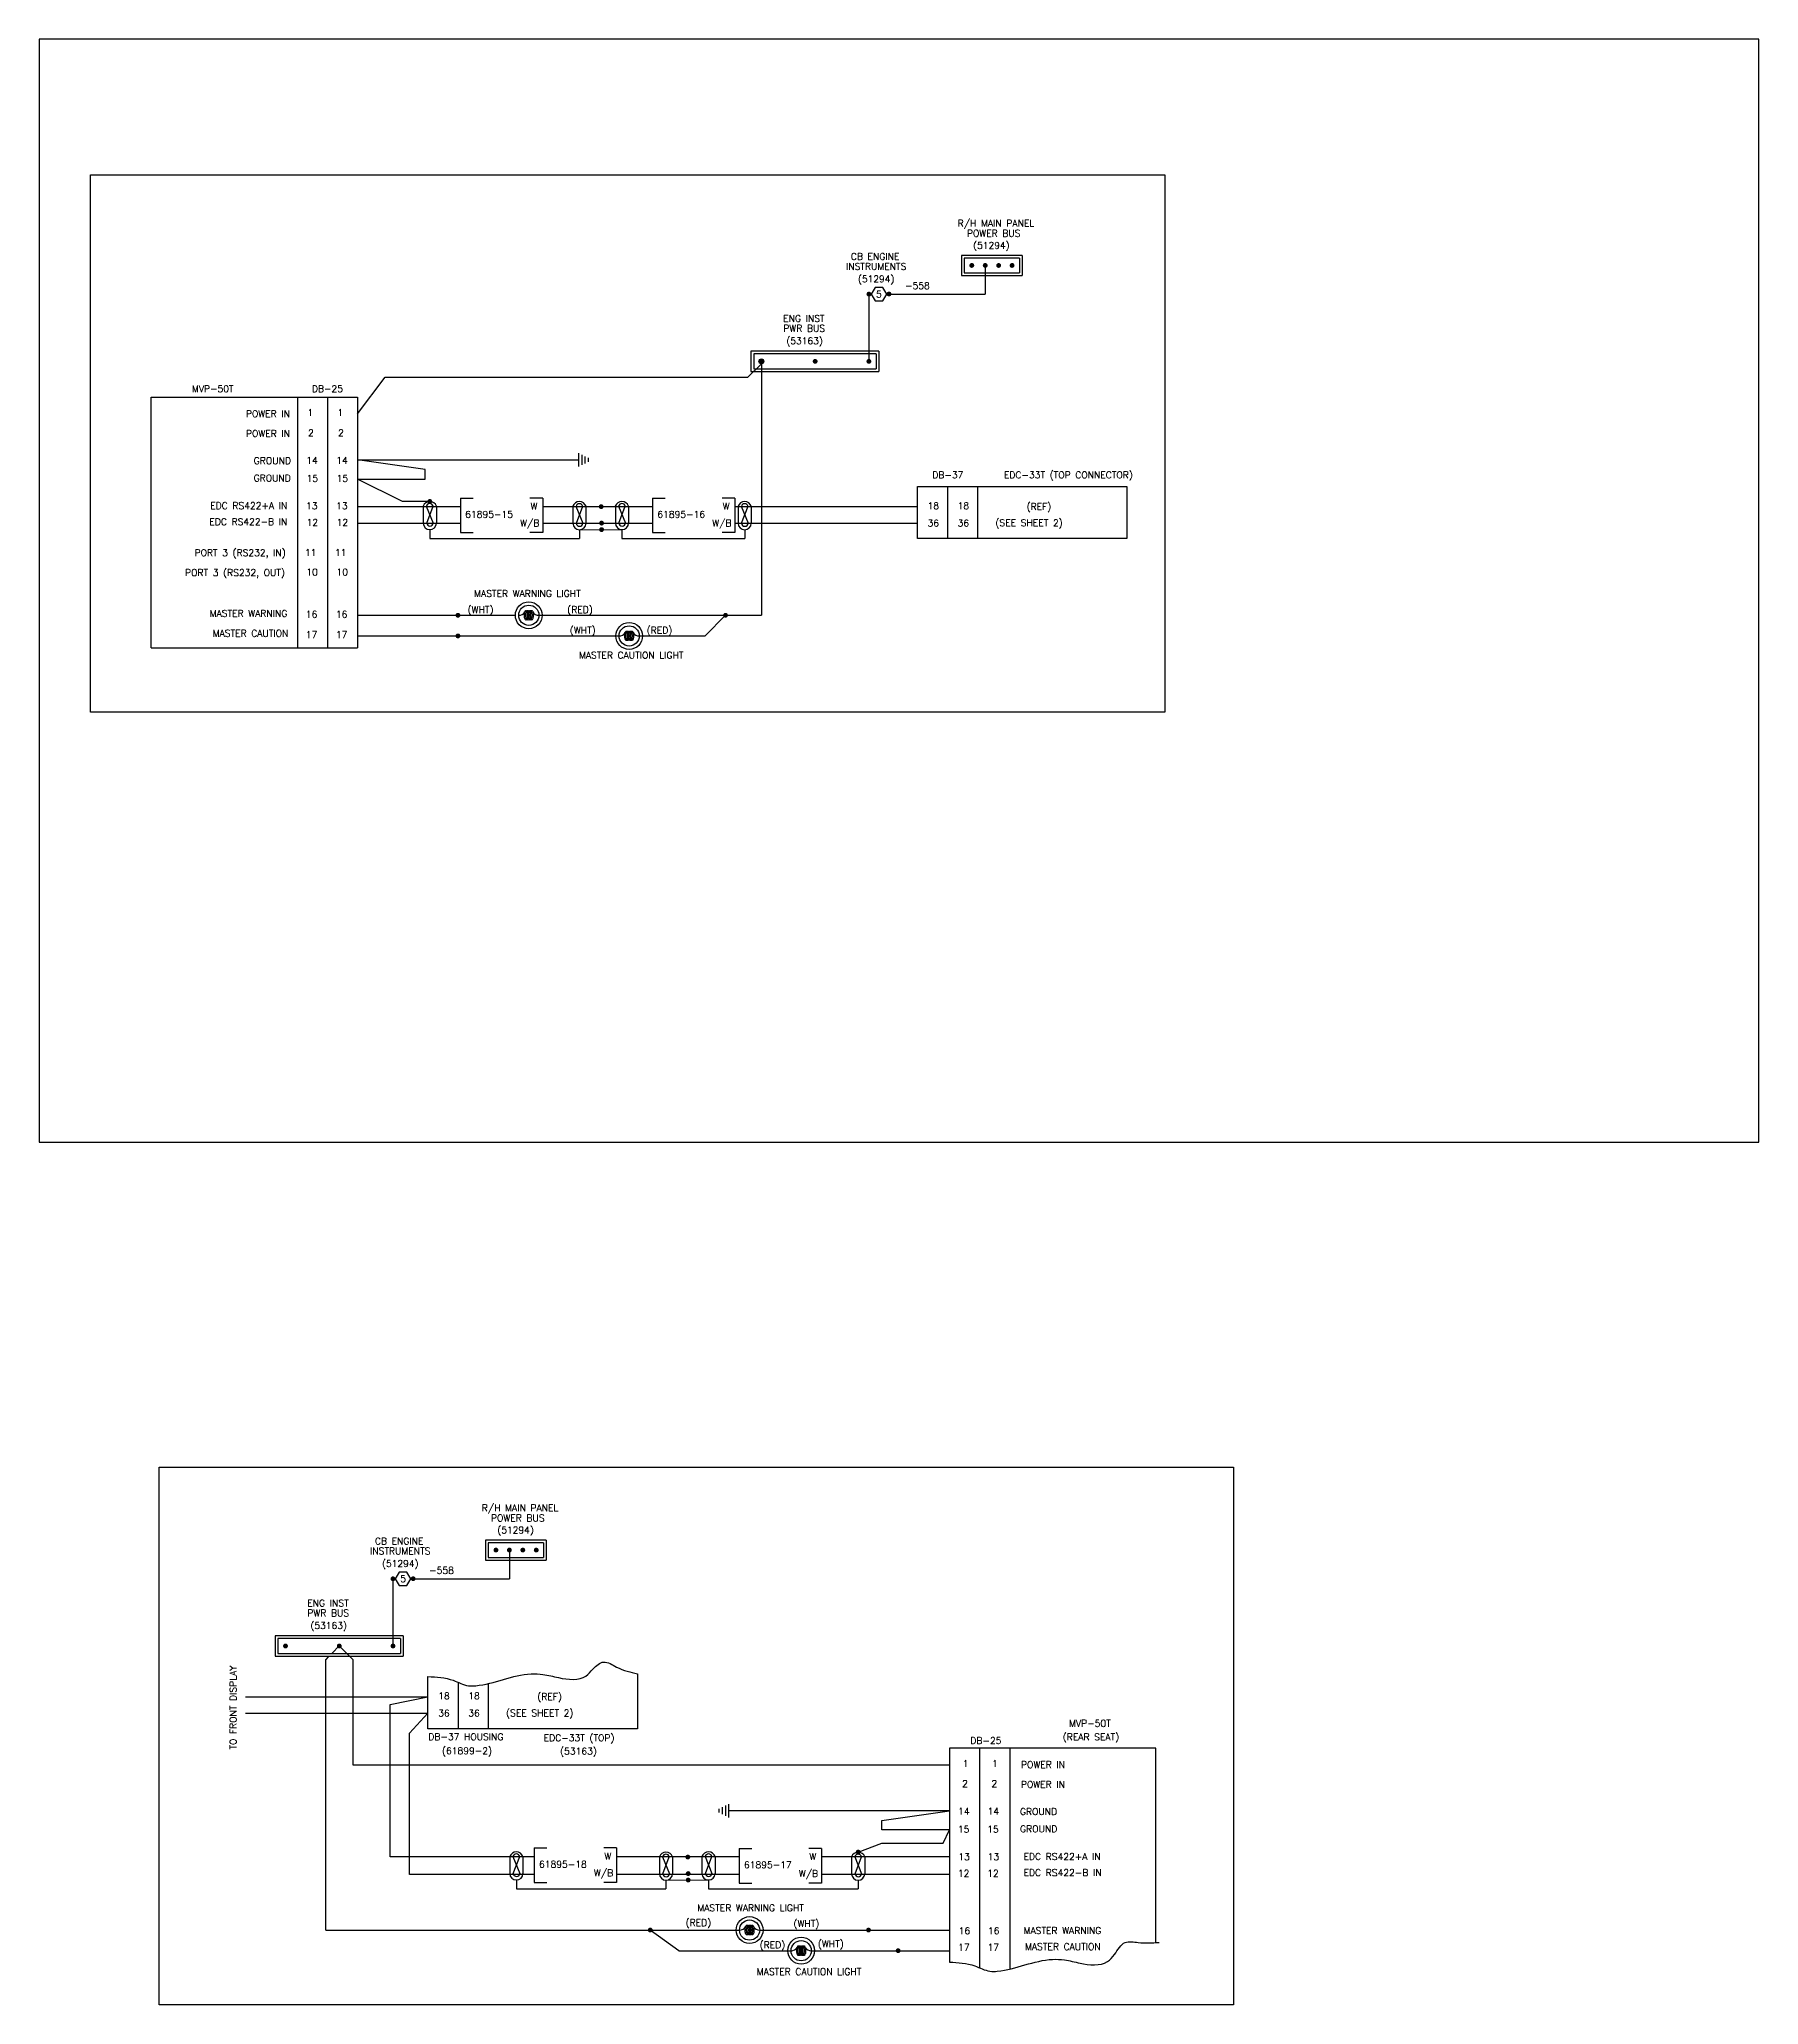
# Model space of a CAD drawing. Extents: x 0 to 32, y -112 to 21.
# Drawn here: x 0 to 32, y -16.05 to 20.52 of the extents above; entities that cross this region are included whole.
import ezdxf
from ezdxf.enums import TextEntityAlignment as Align

# ---------------------------------------------------------------- set-up
doc = ezdxf.new("R2010")
doc.units = 0
doc.header["$LTSCALE"] = 0.3
doc.header["$MEASUREMENT"] = 0
doc.linetypes.add('PHANTOM2', pattern=[1.25, 0.625, -0.125, 0.125, -0.125, 0.125, -0.125])
for name, color, linetype in [('1', 1, 'CONTINUOUS'), ('N', 2, 'CONTINUOUS'), ('NOTES', 2, 'CONTINUOUS'), ('TB', 1, 'CONTINUOUS'), ('TB Border', 9, 'CONTINUOUS'), ('W', 11, 'CONTINUOUS')]:
    doc.layers.add(name, color=color, linetype=linetype)
doc.styles.add('130', font='ROMANS', dxfattribs={"height": 0.125})
doc.styles.add('ROMANS', font='ROMANS.shx')

# ---------------------------------------------------------------- blocks, each defined once
blk = doc.blocks.new('GR')
at = {"layer": '1'}
for p, q in [((-0.125, 0), (0.125, 0)), ((-0.095, 0.06), (0.095, 0.06)), ((-0.065, 0.12), (0.065, 0.12)), ((-0.035, 0.18), (0.035, 0.18))]:
    blk.add_line(p, q, dxfattribs=at)

msp = doc.modelspace()

# ---------------------------------------------------------------- linework, layer by layer
at = {"layer": '1'}
for p, q in [((17.16, 16.5), (17.16, 16.125)), ((18.292, 16.5), (17.16, 16.5)), ((18.292, 16.5), (18.292, 16.125)), ((17.16, 16.125), (18.292, 16.125)), ((17.21, 16.45), (17.21, 16.175)), ((18.242, 16.45), (17.21, 16.45)), ((17.21, 16.175), (18.242, 16.175)), ((18.242, 16.45), (18.242, 16.175)), ((13.245, 14.715), (13.245, 14.34)), ((15.627, 14.715), (13.245, 14.715)), ((13.295, 14.665), (13.295, 14.39)), ((15.577, 14.665), (13.295, 14.665)), ((15.577, 14.665), (15.577, 14.39)), ((15.627, 14.715), (15.627, 14.34)), ((13.245, 14.34), (15.627, 14.34)), ((13.295, 14.39), (15.577, 14.39)), ((7.144, 11.833), (7.144, 11.518)), ((7.202, 11.833), (7.33, 11.518)), ((7.21, 11.518), (7.329, 11.833)), ((7.39, 11.833), (7.39, 11.514)), ((9.929, 11.83), (9.929, 11.515)), ((9.987, 11.83), (10.115, 11.515)), ((9.995, 11.515), (10.113, 11.83)), ((10.174, 11.83), (10.174, 11.511)), ((10.721, 11.833), (10.721, 11.518)), ((10.779, 11.833), (10.907, 11.518)), ((10.786, 11.518), (10.905, 11.833)), ((10.966, 11.833), (10.966, 11.514)), ((13.005, 11.83), (13.005, 11.515)), ((13.063, 11.83), (13.191, 11.515)), ((13.071, 11.515), (13.19, 11.83)), ((13.251, 11.83), (13.251, 11.511)), ((8.304, -7.406), (8.304, -7.781)), ((9.436, -7.406), (8.304, -7.406)), ((8.354, -7.456), (8.354, -7.731)), ((9.386, -7.456), (8.354, -7.456)), ((9.386, -7.456), (9.386, -7.731)), ((9.436, -7.406), (9.436, -7.781)), ((8.304, -7.781), (9.436, -7.781)), ((8.354, -7.731), (9.386, -7.731)), ((4.388, -9.191), (4.388, -9.566)), ((6.77, -9.191), (4.388, -9.191)), ((4.438, -9.241), (4.438, -9.516)), ((6.72, -9.241), (4.438, -9.241)), ((6.72, -9.241), (6.72, -9.516)), ((6.77, -9.191), (6.77, -9.566)), ((4.388, -9.566), (6.77, -9.566)), ((4.438, -9.516), (6.72, -9.516)), ((8.756, -13.297), (8.756, -13.612)), ((8.814, -13.297), (8.942, -13.612)), ((8.822, -13.612), (8.941, -13.297)), ((9.001, -13.297), (9.001, -13.616)), ((11.541, -13.3), (11.541, -13.615)), ((11.599, -13.3), (11.726, -13.615)), ((11.606, -13.615), (11.725, -13.3)), ((11.786, -13.3), (11.786, -13.619)), ((12.332, -13.297), (12.332, -13.612)), ((12.391, -13.297), (12.518, -13.612)), ((12.398, -13.612), (12.517, -13.297)), ((12.578, -13.297), (12.578, -13.616)), ((15.117, -13.3), (15.117, -13.615)), ((15.175, -13.3), (15.303, -13.615)), ((15.183, -13.615), (15.302, -13.3)), ((15.362, -13.3), (15.362, -13.619))]:
    msp.add_line(p, q, dxfattribs=at)
at = {"layer": '1', "const_width": 0.045}
for points in [[(17.332, 16.312, 1), (17.377, 16.312, 1)], [(17.582, 16.312, 1), (17.627, 16.312, 1)], [(17.832, 16.312, 1), (17.877, 16.312, 1)], [(18.082, 16.312, 1), (18.127, 16.312, 1)], [(15.417, 15.778, 1), (15.462, 15.778, 1)], [(15.791, 15.78, -1), (15.836, 15.78, -1)], [(13.417, 14.527, 1), (13.462, 14.527, 1)], [(14.417, 14.527, 1), (14.462, 14.527, 1)], [(15.417, 14.527, 1), (15.462, 14.527, 1)], [(7.267, 11.943, -1), (7.267, 11.898, -1)], [(10.435, 11.824, 1), (10.48, 11.824, 1)], [(10.442, 11.517, 1), (10.487, 11.517, 1)], [(10.442, 11.396, 1), (10.487, 11.396, 1)], [(7.769, 9.802, 1), (7.814, 9.802, 1)], [(12.749, 9.802, 1), (12.794, 9.802, 1)], [(7.769, 9.418, 1), (7.814, 9.418, 1)], [(8.476, -7.593, 1), (8.521, -7.593, 1)], [(8.726, -7.593, 1), (8.771, -7.593, 1)], [(8.976, -7.593, 1), (9.021, -7.593, 1)], [(9.226, -7.593, 1), (9.271, -7.593, 1)], [(6.56, -8.127, 1), (6.605, -8.127, 1)], [(6.935, -8.126, -1), (6.98, -8.126, -1)], [(4.56, -9.378, 1), (4.605, -9.378, 1)], [(5.56, -9.378, 1), (5.605, -9.378, 1)], [(6.56, -9.378, 1), (6.605, -9.378, 1)], [(12.047, -13.306, 1), (12.092, -13.306, 1)], [(15.24, -13.191, -1), (15.24, -13.236, -1)], [(12.054, -13.613, 1), (12.099, -13.613, 1)], [(12.054, -13.734, 1), (12.099, -13.734, 1)], [(11.348, -14.664, 1), (11.393, -14.664, 1)], [(15.41, -14.664, 1), (15.455, -14.664, 1)], [(15.961, -15.048, 1), (16.006, -15.048, 1)]]:
    msp.add_lwpolyline(points, format="xyb", close=True, dxfattribs=at)
at = {"layer": '1'}
for points in [[(15.554, 15.903), (15.482, 15.778), (15.554, 15.653), (15.699, 15.653), (15.771, 15.778), (15.699, 15.903)], [(6.698, -8.002), (6.625, -8.127), (6.698, -8.252), (6.842, -8.252), (6.914, -8.127), (6.842, -8.002)]]:
    msp.add_lwpolyline(points, close=True, dxfattribs=at)
at = {"layer": '1', "color": 4}
for points in [[(9.055, 9.714, -0.236857), (9.047, 9.718, -0.085474), (9.036, 9.74, -0.043091), (9.031, 9.766, -0.031808), (9.028, 9.802, -0.031808), (9.031, 9.839, -0.043091), (9.036, 9.865, -0.085474), (9.047, 9.886, -0.236857), (9.055, 9.891, -0.236857), (9.064, 9.886, -0.085474), (9.075, 9.865, -0.043091), (9.08, 9.839, -0.031808), (9.083, 9.802, -0.031808), (9.08, 9.766, -0.043091), (9.075, 9.74, -0.085474), (9.064, 9.718, -0.236857)], [(9.082, 9.714, -0.236857), (9.073, 9.718, -0.085474), (9.062, 9.74, -0.043091), (9.057, 9.766, -0.031808), (9.054, 9.802, -0.031808), (9.057, 9.839, -0.043091), (9.062, 9.865, -0.085474), (9.073, 9.886, -0.236857), (9.082, 9.891, -0.236857), (9.09, 9.886, -0.085474), (9.101, 9.865, -0.043091), (9.107, 9.839, -0.031808), (9.109, 9.802, -0.031808), (9.107, 9.766, -0.043091), (9.101, 9.74, -0.085474), (9.09, 9.718, -0.236857)], [(9.11, 9.714, -0.236857), (9.102, 9.718, -0.085474), (9.091, 9.74, -0.043091), (9.085, 9.766, -0.031808), (9.083, 9.802, -0.031808), (9.085, 9.839, -0.043091), (9.091, 9.865, -0.085474), (9.102, 9.886, -0.236857), (9.11, 9.891, -0.236857), (9.118, 9.886, -0.085474), (9.129, 9.865, -0.043091), (9.135, 9.839, -0.031808), (9.137, 9.802, -0.031808), (9.135, 9.766, -0.043091), (9.129, 9.74, -0.085474), (9.118, 9.718, -0.236857)], [(9.138, 9.714, -0.236857), (9.129, 9.718, -0.085474), (9.118, 9.74, -0.043091), (9.113, 9.766, -0.031808), (9.11, 9.802, -0.031808), (9.113, 9.839, -0.043091), (9.118, 9.865, -0.085474), (9.129, 9.886, -0.236857), (9.138, 9.891, -0.236857), (9.146, 9.886, -0.085474), (9.157, 9.865, -0.043091), (9.163, 9.839, -0.031808), (9.165, 9.802, -0.031808), (9.163, 9.766, -0.043091), (9.157, 9.74, -0.085474), (9.146, 9.718, -0.236857)], [(9.165, 9.714, -0.236857), (9.156, 9.718, -0.085474), (9.145, 9.74, -0.043091), (9.14, 9.766, -0.031808), (9.137, 9.802, -0.031808), (9.14, 9.839, -0.043091), (9.145, 9.865, -0.085474), (9.156, 9.886, -0.236857), (9.165, 9.891, -0.236857), (9.173, 9.886, -0.085474), (9.184, 9.865, -0.043091), (9.19, 9.839, -0.031808), (9.192, 9.802, -0.031808), (9.19, 9.766, -0.043091), (9.184, 9.74, -0.085474), (9.173, 9.718, -0.236857)], [(10.923, 9.33, -0.236857), (10.915, 9.334, -0.085474), (10.904, 9.356, -0.043091), (10.898, 9.382, -0.031808), (10.896, 9.418, -0.031808), (10.898, 9.455, -0.043091), (10.904, 9.481, -0.085474), (10.915, 9.503, -0.236857), (10.923, 9.507, -0.236857), (10.932, 9.503, -0.085474), (10.943, 9.481, -0.043091), (10.948, 9.455, -0.031808), (10.951, 9.418, -0.031808), (10.948, 9.382, -0.043091), (10.943, 9.356, -0.085474), (10.932, 9.334, -0.236857)], [(10.949, 9.33, -0.236857), (10.941, 9.334, -0.085474), (10.93, 9.356, -0.043091), (10.924, 9.382, -0.031808), (10.922, 9.418, -0.031808), (10.924, 9.455, -0.043091), (10.93, 9.481, -0.085474), (10.941, 9.503, -0.236857), (10.949, 9.507, -0.236857), (10.958, 9.503, -0.085474), (10.969, 9.481, -0.043091), (10.974, 9.455, -0.031808), (10.977, 9.418, -0.031808), (10.974, 9.382, -0.043091), (10.969, 9.356, -0.085474), (10.958, 9.334, -0.236857)], [(10.978, 9.33, -0.236857), (10.97, 9.334, -0.085474), (10.959, 9.356, -0.043091), (10.953, 9.382, -0.031808), (10.951, 9.418, -0.031808), (10.953, 9.455, -0.043091), (10.959, 9.481, -0.085474), (10.97, 9.503, -0.236857), (10.978, 9.507, -0.236857), (10.986, 9.503, -0.085474), (10.997, 9.481, -0.043091), (11.003, 9.455, -0.031808), (11.005, 9.418, -0.031808), (11.003, 9.382, -0.043091), (10.997, 9.356, -0.085474), (10.986, 9.334, -0.236857)], [(11.005, 9.33, -0.236857), (10.997, 9.334, -0.085474), (10.986, 9.356, -0.043091), (10.98, 9.382, -0.031808), (10.978, 9.418, -0.031808), (10.98, 9.455, -0.043091), (10.986, 9.481, -0.085474), (10.997, 9.503, -0.236857), (11.005, 9.507, -0.236857), (11.014, 9.503, -0.085474), (11.025, 9.481, -0.043091), (11.03, 9.455, -0.031808), (11.033, 9.418, -0.031808), (11.03, 9.382, -0.043091), (11.025, 9.356, -0.085474), (11.014, 9.334, -0.236857)], [(11.032, 9.33, -0.236857), (11.024, 9.334, -0.085474), (11.013, 9.356, -0.043091), (11.007, 9.382, -0.031808), (11.005, 9.418, -0.031808), (11.007, 9.455, -0.043091), (11.013, 9.481, -0.085474), (11.024, 9.503, -0.236857), (11.032, 9.507, -0.236857), (11.041, 9.503, -0.085474), (11.052, 9.481, -0.043091), (11.057, 9.455, -0.031808), (11.06, 9.418, -0.031808), (11.057, 9.382, -0.043091), (11.052, 9.356, -0.085474), (11.041, 9.334, -0.236857)], [(13.164, -14.752, -0.236857), (13.156, -14.748, -0.085474), (13.145, -14.726, -0.043091), (13.139, -14.7, -0.031808), (13.137, -14.664, -0.031808), (13.139, -14.627, -0.043091), (13.145, -14.601, -0.085474), (13.156, -14.579, -0.236857), (13.164, -14.575, -0.236857), (13.172, -14.579, -0.085474), (13.183, -14.601, -0.043091), (13.189, -14.627, -0.031808), (13.191, -14.664, -0.031808), (13.189, -14.7, -0.043091), (13.183, -14.726, -0.085474), (13.172, -14.748, -0.236857)], [(13.19, -14.752, -0.236857), (13.182, -14.748, -0.085474), (13.171, -14.726, -0.043091), (13.165, -14.7, -0.031808), (13.163, -14.664, -0.031808), (13.165, -14.627, -0.043091), (13.171, -14.601, -0.085474), (13.182, -14.579, -0.236857), (13.19, -14.575, -0.236857), (13.198, -14.579, -0.085474), (13.209, -14.601, -0.043091), (13.215, -14.627, -0.031808), (13.217, -14.664, -0.031808), (13.215, -14.7, -0.043091), (13.209, -14.726, -0.085474), (13.198, -14.748, -0.236857)], [(13.219, -14.752, -0.236857), (13.21, -14.748, -0.085474), (13.199, -14.726, -0.043091), (13.194, -14.7, -0.031808), (13.191, -14.664, -0.031808), (13.194, -14.627, -0.043091), (13.199, -14.601, -0.085474), (13.21, -14.579, -0.236857), (13.219, -14.575, -0.236857), (13.227, -14.579, -0.085474), (13.238, -14.601, -0.043091), (13.244, -14.627, -0.031808), (13.246, -14.664, -0.031808), (13.244, -14.7, -0.043091), (13.238, -14.726, -0.085474), (13.227, -14.748, -0.236857)], [(13.246, -14.752, -0.236857), (13.238, -14.748, -0.085474), (13.227, -14.726, -0.043091), (13.221, -14.7, -0.031808), (13.219, -14.664, -0.031808), (13.221, -14.627, -0.043091), (13.227, -14.601, -0.085474), (13.238, -14.579, -0.236857), (13.246, -14.575, -0.236857), (13.254, -14.579, -0.085474), (13.265, -14.601, -0.043091), (13.271, -14.627, -0.031808), (13.273, -14.664, -0.031808), (13.271, -14.7, -0.043091), (13.265, -14.726, -0.085474), (13.254, -14.748, -0.236857)], [(13.273, -14.752, -0.236857), (13.265, -14.748, -0.085474), (13.254, -14.726, -0.043091), (13.248, -14.7, -0.031808), (13.246, -14.664, -0.031808), (13.248, -14.627, -0.043091), (13.254, -14.601, -0.085474), (13.265, -14.579, -0.236857), (13.273, -14.575, -0.236857), (13.281, -14.579, -0.085474), (13.292, -14.601, -0.043091), (13.298, -14.627, -0.031808), (13.3, -14.664, -0.031808), (13.298, -14.7, -0.043091), (13.292, -14.726, -0.085474), (13.281, -14.748, -0.236857)], [(14.125, -15.136, -0.236857), (14.116, -15.132, -0.085474), (14.105, -15.11, -0.043091), (14.1, -15.084, -0.031808), (14.097, -15.048, -0.031808), (14.1, -15.011, -0.043091), (14.105, -14.985, -0.085474), (14.116, -14.963, -0.236857), (14.125, -14.959, -0.236857), (14.133, -14.963, -0.085474), (14.144, -14.985, -0.043091), (14.149, -15.011, -0.031808), (14.152, -15.048, -0.031808), (14.149, -15.084, -0.043091), (14.144, -15.11, -0.085474), (14.133, -15.132, -0.236857)], [(14.151, -15.136, -0.236857), (14.142, -15.132, -0.085474), (14.131, -15.11, -0.043091), (14.126, -15.084, -0.031808), (14.123, -15.048, -0.031808), (14.126, -15.011, -0.043091), (14.131, -14.985, -0.085474), (14.142, -14.963, -0.236857), (14.151, -14.959, -0.236857), (14.159, -14.963, -0.085474), (14.17, -14.985, -0.043091), (14.176, -15.011, -0.031808), (14.178, -15.048, -0.031808), (14.176, -15.084, -0.043091), (14.17, -15.11, -0.085474), (14.159, -15.132, -0.236857)], [(14.179, -15.136, -0.236857), (14.171, -15.132, -0.085474), (14.16, -15.11, -0.043091), (14.154, -15.084, -0.031808), (14.152, -15.048, -0.031808), (14.154, -15.011, -0.043091), (14.16, -14.985, -0.085474), (14.171, -14.963, -0.236857), (14.179, -14.959, -0.236857), (14.187, -14.963, -0.085474), (14.198, -14.985, -0.043091), (14.204, -15.011, -0.031808), (14.206, -15.048, -0.031808), (14.204, -15.084, -0.043091), (14.198, -15.11, -0.085474), (14.187, -15.132, -0.236857)], [(14.207, -15.136, -0.236857), (14.198, -15.132, -0.085474), (14.187, -15.11, -0.043091), (14.182, -15.084, -0.031808), (14.179, -15.048, -0.031808), (14.182, -15.011, -0.043091), (14.187, -14.985, -0.085474), (14.198, -14.963, -0.236857), (14.207, -14.959, -0.236857), (14.215, -14.963, -0.085474), (14.226, -14.985, -0.043091), (14.232, -15.011, -0.031808), (14.234, -15.048, -0.031808), (14.232, -15.084, -0.043091), (14.226, -15.11, -0.085474), (14.215, -15.132, -0.236857)], [(14.234, -15.136, -0.236857), (14.225, -15.132, -0.085474), (14.214, -15.11, -0.043091), (14.209, -15.084, -0.031808), (14.206, -15.048, -0.031808), (14.209, -15.011, -0.043091), (14.214, -14.985, -0.085474), (14.225, -14.963, -0.236857), (14.234, -14.959, -0.236857), (14.242, -14.963, -0.085474), (14.253, -14.985, -0.043091), (14.259, -15.011, -0.031808), (14.261, -15.048, -0.031808), (14.259, -15.084, -0.043091), (14.253, -15.11, -0.085474), (14.242, -15.132, -0.236857)]]:
    msp.add_lwpolyline(points, format="xyb", close=True, dxfattribs=at)
at = {"layer": '1'}
for centre in [(9.11, 9.802), (10.978, 9.418), (13.219, -14.664), (14.179, -15.048)]:
    msp.add_circle(centre, 0.188, dxfattribs=at)
for centre, radius, start, end in [((7.267, 11.79), 0.13, 19.2205, 160.7795), ((7.266, 11.817), 0.0645, 14.6147, 165.3853), ((10.052, 11.787), 0.13, 19.2205, 160.7795), ((10.051, 11.813), 0.0645, 14.6147, 165.3853), ((10.843, 11.79), 0.13, 19.2205, 160.7795), ((10.843, 11.817), 0.0645, 14.6147, 165.3853), ((13.128, 11.787), 0.13, 19.2205, 160.7795), ((13.128, 11.813), 0.0645, 14.6147, 165.3853), ((7.267, 11.52), 0.123, 180.9877, 359.0123), ((7.27, 11.522), 0.0601, 183.1319, 356.8681), ((10.052, 11.517), 0.123, 180.9877, 359.0123), ((10.055, 11.518), 0.0601, 183.1319, 356.8681), ((10.844, 11.52), 0.123, 180.9877, 359.0123), ((10.847, 11.522), 0.0601, 183.1319, 356.8681), ((13.128, 11.517), 0.123, 180.9877, 359.0123), ((13.131, 11.518), 0.0601, 183.1319, 356.8681), ((8.879, -13.34), 0.13, 19.2205, 160.7795), ((8.878, -13.313), 0.0645, 14.6147, 165.3853), ((11.663, -13.343), 0.13, 19.2205, 160.7795), ((11.663, -13.316), 0.0645, 14.6147, 165.3853), ((12.455, -13.34), 0.13, 19.2205, 160.7795), ((12.455, -13.313), 0.0645, 14.6147, 165.3853), ((15.24, -13.343), 0.13, 19.2205, 160.7795), ((15.239, -13.316), 0.0645, 14.6147, 165.3853), ((8.879, -13.609), 0.123, 180.9877, 359.0123), ((8.882, -13.608), 0.0601, 183.1319, 356.8681), ((11.663, -13.613), 0.123, 180.9877, 359.0123), ((11.666, -13.612), 0.0601, 183.1319, 356.8681), ((12.455, -13.609), 0.123, 180.9877, 359.0123), ((12.458, -13.608), 0.0601, 183.1319, 356.8681), ((15.24, -13.613), 0.123, 180.9877, 359.0123), ((15.243, -13.612), 0.0601, 183.1319, 356.8681)]:
    msp.add_arc(centre, radius, start, end, dxfattribs=at)
at = {"layer": '1', "color": 4}
for centre, start, end in [((8.931, 9.923), 266.141, 330.892), ((9.289, 9.923), 209.108, 273.859), ((10.798, 9.539), 266.141, 330.892), ((11.157, 9.539), 209.108, 273.859), ((13.039, -14.543), 266.141, 330.892), ((13.398, -14.543), 209.108, 273.859), ((14, -14.927), 266.141, 330.892), ((14.358, -14.927), 209.108, 273.859)]:
    msp.add_arc(centre, 0.121, start, end, dxfattribs=at)
at = {"layer": 'NOTES'}
for p, q in [((0.95, 17.997), (20.95, 17.997)), ((0.95, 7.997), (0.95, 17.997)), ((20.95, 17.997), (20.95, 7.997)), ((20.95, 7.997), (0.95, 7.997)), ((2.228, -6.053), (22.228, -6.053)), ((2.228, -16.053), (2.228, -6.053)), ((22.228, -6.053), (22.228, -16.053)), ((22.228, -16.053), (2.228, -16.053))]:
    msp.add_line(p, q, dxfattribs=at)
at = {"layer": 'NOTES', "color": 6}
for p, q in [((7.267, 11.398), (7.267, 11.233)), ((10.844, 11.398), (10.843, 11.233)), ((7.267, 11.233), (10.052, 11.233)), ((10.843, 11.233), (13.128, 11.233)), ((8.879, -13.732), (8.879, -13.897)), ((8.879, -13.897), (11.663, -13.897)), ((12.455, -13.732), (12.455, -13.897)), ((12.455, -13.897), (15.24, -13.897))]:
    msp.add_line(p, q, dxfattribs=at)
at = {"layer": 'TB'}
for p, q in [((2.082, 13.858), (5.923, 13.858)), ((2.082, 9.195), (2.082, 13.858)), ((4.804, 13.858), (4.804, 9.195)), ((5.364, 13.858), (5.364, 9.195)), ((5.923, 13.858), (5.923, 9.195)), ((16.341, 12.199), (20.241, 12.199)), ((16.9, 12.199), (16.9, 11.228)), ((17.46, 12.199), (17.46, 11.228)), ((2.082, 9.195), (5.923, 9.195)), ((7.794, -10.054), (7.794, -10.919)), ((8.353, -10.078), (8.353, -10.919)), ((17.5, -11.281), (17.5, -15.367)), ((18.06, -11.281), (18.06, -15.391))]:
    msp.add_line(p, q, dxfattribs=at)
for points in [[(20.241, 12.199), (20.241, 11.228), (16.341, 11.228), (16.341, 12.199)], [(11.134, -9.894), (11.134, -10.919), (7.234, -10.919), (7.234, -9.947)], [(20.782, -14.898), (20.782, -11.281), (16.941, -11.281), (16.941, -15.26)]]:
    msp.add_lwpolyline(points, dxfattribs=at)
for centre in [(9.11, 9.802), (10.978, 9.418), (13.219, -14.664), (14.179, -15.048)]:
    msp.add_circle(centre, 0.25, dxfattribs=at)
for points in [[(7.234, -9.947), (7.703, -10.017), (7.986, -10.117), (8.123, -10.117), (9.154, -9.897), (9.374, -9.907), (9.664, -9.967), (10.174, -9.937), (10.304, -9.807), (10.504, -9.677), (10.744, -9.77), (11.134, -9.894)], [(16.94, -15.26), (17.409, -15.33), (17.691, -15.43), (17.829, -15.43), (18.859, -15.21), (19.079, -15.22), (19.37, -15.28), (19.88, -15.25), (20.01, -15.12), (20.21, -14.895), (20.45, -14.895), (20.84, -14.895)]]:
    msp.add_spline(points, degree=3, dxfattribs=at)
at = {"layer": 'TB Border', "color": 9}
msp.add_lwpolyline([(32, 0), (32, 20.52), (0, 20.52), (0, 0)], close=True, dxfattribs=at)
at = {"layer": 'W'}
for p, q in [((15.439, 15.778), (15.439, 14.527)), ((15.814, 15.78), (17.605, 15.78)), ((13.439, 14.482), (13.189, 14.232)), ((13.439, 14.482), (13.439, 9.802)), ((5.923, 13.55), (6.437, 14.232)), ((6.437, 14.232), (13.189, 14.232)), ((5.923, 12.694), (10.035, 12.694)), ((7.181, 12.515), (5.923, 12.694)), ((7.181, 12.336), (7.181, 12.515)), ((6.76, 11.92), (5.923, 12.337)), ((5.923, 12.336), (7.181, 12.336)), ((5.923, 11.825), (7.836, 11.825)), ((7.267, 11.92), (6.76, 11.92)), ((7.836, 11.984), (7.836, 11.341)), ((7.836, 11.984), (8.074, 11.984)), ((9.369, 11.984), (9.132, 11.984)), ((9.369, 11.984), (9.369, 11.341)), ((9.369, 11.826), (11.412, 11.826)), ((11.412, 11.984), (11.412, 11.341)), ((11.412, 11.984), (11.65, 11.984)), ((12.946, 11.984), (12.708, 11.984)), ((12.946, 11.984), (12.946, 11.341)), ((12.946, 11.825), (16.341, 11.825)), ((5.923, 11.517), (7.836, 11.517)), ((7.836, 11.341), (8.074, 11.341)), ((9.369, 11.341), (9.132, 11.341)), ((9.369, 11.518), (11.412, 11.518)), ((11.412, 11.341), (11.65, 11.341)), ((12.946, 11.341), (12.708, 11.341)), ((12.946, 11.517), (16.341, 11.517)), ((5.923, 9.802), (8.86, 9.802)), ((9.298, 9.802), (13.439, 9.802)), ((12.39, 9.418), (12.771, 9.802)), ((5.923, 9.418), (10.79, 9.418)), ((11.165, 9.418), (12.39, 9.418)), ((6.582, -8.127), (6.582, -9.378)), ((6.957, -8.126), (8.748, -8.126)), ((5.582, -9.378), (5.832, -9.628)), ((5.332, -14.664), (5.332, -9.628)), ((5.832, -9.628), (5.832, -11.588)), ((3.839, -10.322), (7.234, -10.322)), ((6.531, -10.465), (7.234, -10.322)), ((6.531, -13.304), (6.531, -10.465)), ((3.839, -10.629), (7.234, -10.629)), ((6.889, -10.999), (7.234, -10.629)), ((6.889, -13.629), (6.889, -10.999)), ((5.832, -11.588), (16.941, -11.588)), ((16.941, -12.444), (12.828, -12.444)), ((15.683, -12.623), (16.941, -12.444)), ((15.683, -12.802), (15.683, -12.623)), ((9.21, -13.136), (9.21, -13.78)), ((9.21, -13.136), (9.448, -13.136)), ((10.743, -13.136), (10.506, -13.136)), ((10.743, -13.136), (10.743, -13.78)), ((13.024, -13.146), (13.024, -13.789)), ((13.024, -13.146), (13.262, -13.146)), ((14.557, -13.146), (14.32, -13.146)), ((14.557, -13.146), (14.557, -13.789)), ((15.24, -13.213), (15.683, -13.047)), ((16.941, -12.802), (15.683, -12.802)), ((15.683, -13.047), (16.824, -13.047)), ((16.824, -13.047), (16.941, -12.802)), ((9.21, -13.304), (6.531, -13.304)), ((13.024, -13.304), (10.743, -13.304)), ((16.941, -13.304), (14.557, -13.304)), ((9.21, -13.629), (6.889, -13.629)), ((9.21, -13.78), (9.448, -13.78)), ((10.743, -13.78), (10.506, -13.78)), ((13.024, -13.629), (10.743, -13.629)), ((13.024, -13.789), (13.262, -13.789)), ((14.557, -13.789), (14.32, -13.789)), ((16.941, -13.629), (14.557, -13.629)), ((5.332, -14.664), (13.031, -14.664)), ((11.902, -15.048), (11.371, -14.664)), ((13.406, -14.664), (16.941, -14.664)), ((11.902, -15.048), (14.008, -15.048)), ((14.367, -15.048), (16.941, -15.048))]:
    msp.add_line(p, q, dxfattribs=at)
at = {"layer": 'W', "color": 6}
for p, q in [((10.052, 11.394), (10.844, 11.398)), ((10.052, 11.394), (10.052, 11.233)), ((13.128, 11.394), (13.128, 11.233)), ((11.663, -13.735), (12.455, -13.732)), ((11.663, -13.735), (11.663, -13.897)), ((15.24, -13.735), (15.24, -13.897))]:
    msp.add_line(p, q, dxfattribs=at)
at = {"layer": 'W', "color": 6, "linetype": 'PHANTOM2'}
msp.add_line((5.582, -9.378), (5.332, -9.628), dxfattribs=at)
at = {"layer": 'W'}
for points in [[(17.605, 16.312), (17.605, 15.78)], [(8.748, -7.593), (8.748, -8.126)]]:
    msp.add_lwpolyline(points, dxfattribs=at)
at = {"layer": 'W', "color": 6}
msp.add_circle((13.439, 14.527), 0.045, dxfattribs=at)

# ---------------------------------------------------------------- block references
at = {"layer": 'W', "rotation": 270}
msp.add_blockref('GR', (10.035, 12.694), dxfattribs=at)
at = {"layer": 'W', "xscale": -1, "rotation": 90}
msp.add_blockref('GR', (12.828, -12.444), dxfattribs=at)

# ---------------------------------------------------------------- texts
at = {"layer": 'N', "style": '130'}
for s, p in [('R/H MAIN PANEL', (17.805, 17.034)), ('POWER BUS ', (17.805, 16.847)), ('MVP-50T', (3.228, 13.954)), ('DB-25', (5.362, 13.954)), ('POWER IN', (4.254, 13.489)), ('1', (5.043, 13.511)), ('1', (5.603, 13.511)), ('POWER IN', (4.257, 13.122)), ('2', (5.055, 13.135)), ('2', (5.614, 13.135)), ('GROUND', (4.337, 12.616)), ('14', (5.075, 12.622)), ('14', (5.634, 12.622)), ('DB-37', (16.909, 12.351)), ('EDC-33T (TOP CONNECTOR)', (19.152, 12.351)), ('GROUND', (4.336, 12.293)), ('15', (5.081, 12.287)), ('15', (5.64, 12.287)), ('EDC RS422+A IN', (3.899, 11.779)), ('13', (5.071, 11.776)), ('13', (5.631, 11.776)), ('18', (16.638, 11.778)), ('18', (17.198, 11.778)), ('EDC RS422-B IN', (3.891, 11.48)), ('12', (5.08, 11.468)), ('12', (5.64, 11.468)), ('36', (16.638, 11.454)), ('36', (17.198, 11.454)), ('PORT 3 (RS232, IN)', (3.738, 10.903)), ('11', (5.049, 10.907)), ('11', (5.609, 10.907)), ('PORT 3 (RS232, OUT)', (3.643, 10.533)), ('10', (5.077, 10.544)), ('10', (5.637, 10.544)), ('MASTER WARNING', (3.894, 9.774)), ('16', (5.067, 9.757)), ('16', (5.626, 9.757)), ('MASTER CAUTION', (3.931, 9.404)), ('17', (5.067, 9.379)), ('17', (5.626, 9.379)), ('R/H MAIN PANEL', (8.948, -6.871)), ('POWER BUS ', (8.948, -7.059)), ('36', (7.531, -10.692)), ('18', (7.531, -10.369)), ('36', (8.091, -10.692)), ('18', (8.091, -10.369)), ('MVP-50T', (19.553, -10.88)), ('DB-37 HOUSING', (7.94, -11.13)), ('(61899-2)', (7.96, -11.391)), ('EDC-33T (TOP)', (10.046, -11.15)), ('DB-25', (17.617, -11.201)), ('(REAR SEAT)', (19.573, -11.132)), ('1', (17.239, -11.627)), ('1', (17.785, -11.627)), ('POWER IN', (18.681, -11.649)), ('2', (17.228, -12.003)), ('2', (17.774, -12.003)), ('POWER IN', (18.678, -12.017)), ('14', (17.208, -12.516)), ('14', (17.754, -12.516)), ('GROUND', (18.598, -12.522)), ('15', (17.202, -12.851)), ('15', (17.748, -12.851)), ('GROUND', (18.599, -12.845)), ('13', (17.211, -13.362)), ('13', (17.757, -13.362)), ('EDC RS422+A IN', (19.036, -13.359)), ('12', (17.203, -13.671)), ('12', (17.749, -13.671)), ('EDC RS422-B IN', (19.044, -13.658)), ('16', (17.217, -14.74)), ('16', (17.762, -14.74)), ('MASTER WARNING', (19.041, -14.737)), ('17', (17.208, -15.048)), ('17', (17.754, -15.048)), ('MASTER CAUTION', (19.049, -15.036))]:
    msp.add_text(s, height=0.125, dxfattribs=at).set_placement(p, align=Align.CENTER)
for s, p in [('CB ENGINE', (15.103, 16.417)), ('INSTRUMENTS', (15.012, 16.232)), ('-558', (16.112, 15.872)), ('ENG INST', (13.844, 15.264)), ('PWR BUS', (13.846, 15.079)), ('61895-15', (7.926, 11.617)), ('W', (9.143, 11.77)), ('61895-16', (11.502, 11.617)), ('W', (12.719, 11.77)), ('(REF)', (18.374, 11.763)), ('W/B', (8.948, 11.456)), ('W/B', (12.524, 11.456)), ('(SEE SHEET 2)', (17.794, 11.46)), ('INSTRUMENTS', (6.155, -7.673)), ('CB ENGINE', (6.246, -7.488)), ('-558', (7.256, -8.033)), ('ENG INST', (4.987, -8.642)), ('PWR BUS', (4.989, -8.827)), ('(REF)', (9.267, -10.383)), ('(SEE SHEET 2)', (8.687, -10.687)), ('(53163)', (9.692, -11.399)), ('61895-18', (9.3, -13.503)), ('W/B', (10.322, -13.664)), ('W', (10.517, -13.35)), ('61895-17', (13.114, -13.513)), ('W/B', (14.136, -13.674)), ('W', (14.331, -13.359))]:
    msp.add_text(s, height=0.125, dxfattribs=at).set_placement(p)
for s, p in [('5', (15.626, 15.778)), ('MASTER WARNING LIGHT', (9.084, 10.207)), ('(WHT)', (8.212, 9.898)), ('(RED)', (10.063, 9.898)), ('(WHT)', (10.114, 9.514)), ('(RED)', (11.543, 9.514)), ('MASTER CAUTION LIGHT', (11.016, 9.058)), ('5', (6.77, -8.127)), ('MASTER WARNING LIGHT', (13.237, -14.252)), ('(RED)', (12.266, -14.535)), ('(WHT)', (14.276, -14.552)), ('(RED)', (13.644, -14.95)), ('(WHT)', (14.731, -14.931)), ('MASTER CAUTION LIGHT', (14.326, -15.438))]:
    msp.add_text(s, height=0.125, dxfattribs=at).set_placement(p, align=Align.MIDDLE)
msp.add_text('TO FRONT DISPLAY', height=0.125, rotation=90, dxfattribs=at).set_placement((3.67, -10.524), align=Align.CENTER)
at = {"layer": 'NOTES', "style": 'ROMANS'}
for s, p in [('(51294)', (17.379, 16.586)), ('(51294)', (15.235, 15.961)), ('(53163)', (13.903, 14.808)), ('(51294)', (8.523, -7.319)), ('(51294)', (6.378, -7.944)), ('(53163)', (5.046, -9.098))]:
    msp.add_text(s, height=0.124, dxfattribs=at).set_placement(p, align=Align.BOTTOM_LEFT)

doc.saveas('drawing.dxf')
